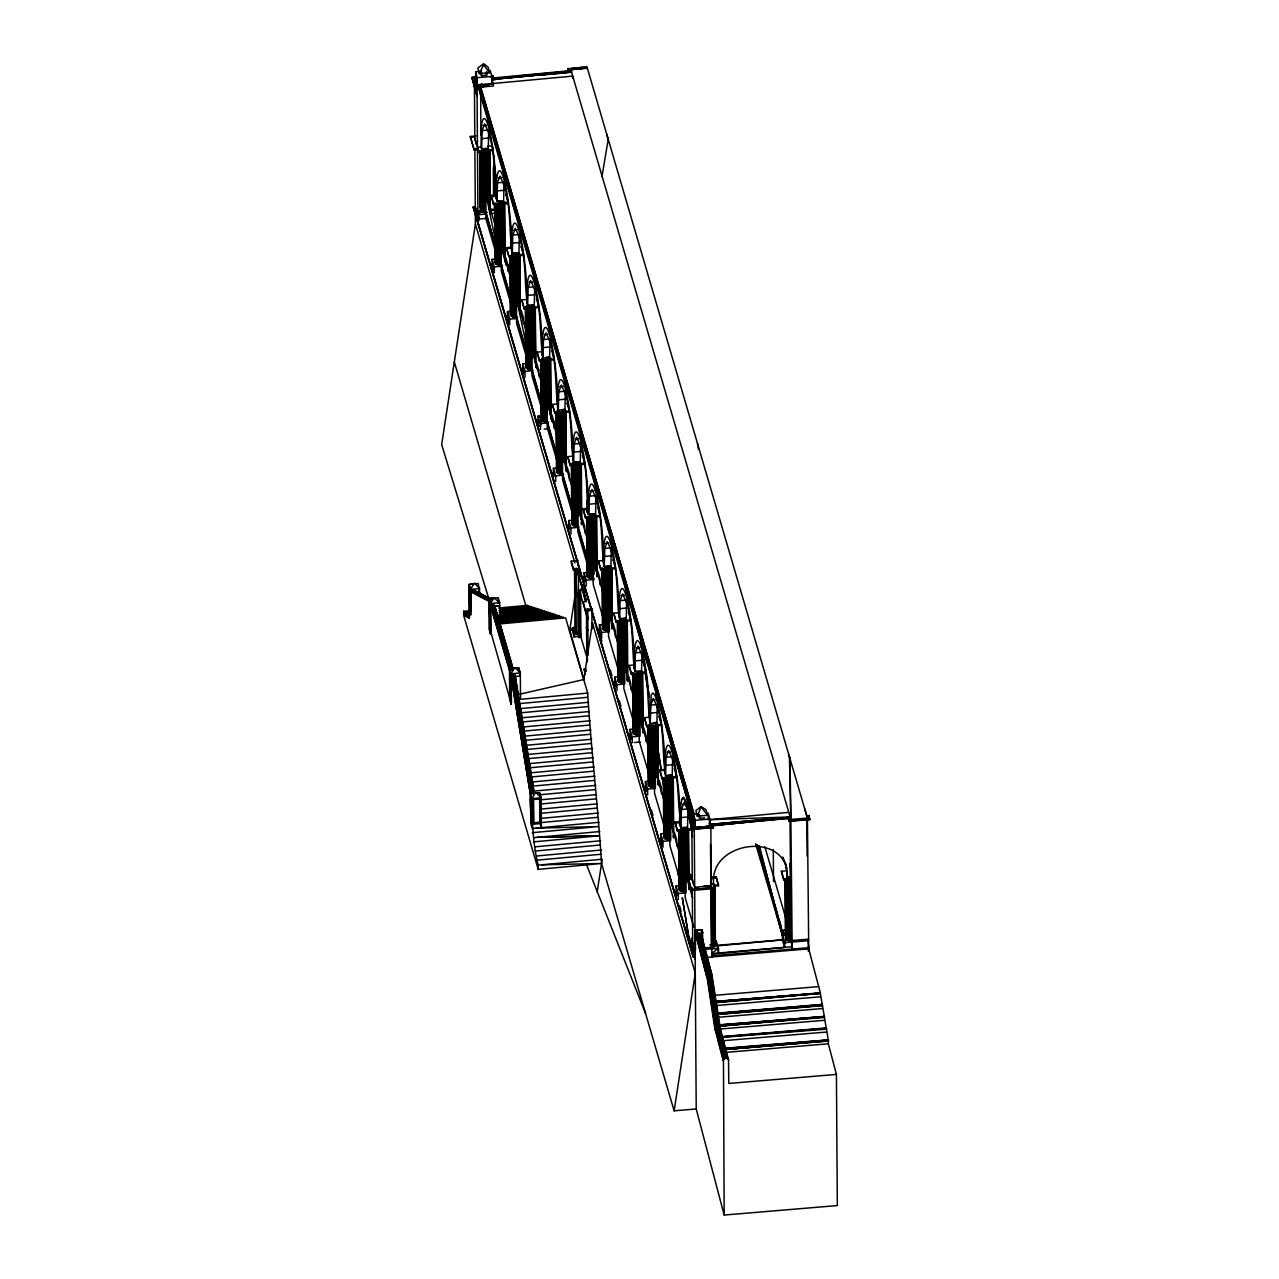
<?xml version="1.0" encoding="UTF-8"?>
<svg xmlns="http://www.w3.org/2000/svg" width="1279" height="1279" viewBox="0 0 1279 1279"><rect width="100%" height="100%" fill="white"/><g stroke="black" fill="none" stroke-linecap="round" stroke-linejoin="round"><path stroke-width="1.5" d="M656.047 693.09L656.047 690.596L656.958 700.764L654.8 694.993L652.834 692.994L651.219 694.929L649.62 721.324L648.837 696.4A48.874 6.331 84.7 0 0 640.539 645.192A48.874 6.331 84.7 0 0 634.208 657.47L634.944 671.315L641.546 670.708L642.026 652.242L635.423 652.85L634.816 670.867M791.285 879.201L790.31 863.373L791.157 938.003L789.511 880.272M710.996 885.068L710.484 844.364M574.543 570.018L574.942 627.765L576.269 632.274L578.46 632.066L579.067 637.534L580.986 637.342L580.538 590.818M514.941 675.376L513.758 674.609L511.424 675.472L530.609 793.763M808.328 947.339L820.255 992.616L822.381 1005.662L716.672 1014.567M722.699 1037.381L826.41 1029.147L822.269 1004.367L716.592 1013.208M711.124 885.484L710.772 884.141L713.682 883.821C708.918 840.511 788.647 830.391 787.304 876.994L790.55 876.691L790.022 821.406M579.019 634.24L578.492 632.529L579.051 635.199L580.97 635.008L579.355 634.08L579.275 595.247L576.557 594.191L575.87 570.53L576.557 594.191L577.341 596.893L580.922 595.87L577.341 596.19L576.541 593.488L578.476 593.312L579.083 595.39L580.746 595.247M501.416 77.667L493.47 78.419L490.896 77.092M557.084 461.175L547.252 427.698L547.076 402.022L556.909 435.499M587.716 565.558L577.9 532.064L577.708 506.404L587.541 539.882M588.964 514.638L589.427 496.172L596.046 495.565L595.566 514.03L588.964 514.638L587.477 512.495L587.413 500.728L588.228 500.665L588.772 491.744A48.874 6.331 84.7 0 1 595.646 491.855A48.874 6.331 84.7 0 1 602.857 539.722L603.64 564.631L603.56 553.008A48.874 6.331 84.7 0 1 609.875 540.745A48.874 6.331 84.7 0 1 618.173 591.953L619.612 619.1L626.23 618.476L626.694 600.011L620.091 600.618L619.612 619.1M482.135 130.634L488.738 130.01L488.274 148.492L481.655 149.099L482.135 130.634L484.629 123.887C496.939 147.181 492.831 176.038 497.003 201.347L503.606 200.739L504.086 182.273L497.467 182.881L497.003 201.347M512.799 235.112L519.418 234.505L518.938 252.97L512.335 253.578L512.799 235.112L515.309 228.365C527.587 251.659 523.511 280.501 527.651 305.809L534.27 305.201L534.734 286.72L528.131 287.343L527.651 305.809M543.463 339.559L550.066 338.951L549.602 357.417L542.983 358.04L543.463 339.559L545.957 332.828C558.252 356.106 554.159 384.963 558.315 410.255L564.918 409.648L565.398 391.182L558.795 391.79L558.315 410.255M574.127 444.021L580.73 443.413L580.25 461.879L573.647 462.486L574.127 444.021L576.621 437.274C587.669 459.177 586.294 486.068 587.669 510.257M604.759 548.403L611.362 547.78L610.898 566.261L604.28 566.869L604.759 548.403L607.253 541.656C618.924 564.247 616.206 592.129 618.956 616.862L618.876 605.223M650.755 705.081L657.358 704.457L656.878 722.939L650.276 723.546L650.755 705.081L653.249 698.334C665.544 721.612 661.451 750.469 665.608 775.777L672.21 775.154L672.69 756.688L666.087 757.296L665.608 775.777L672.083 774.706M681.403 809.527L688.022 808.92L687.542 827.385L680.94 827.993L681.403 809.527L683.913 802.796C690.836 812.501 690.708 825.642 692.594 837.153M490.896 606.518L492.687 604.711L494.765 606.15L512.831 667.734M695.152 955.653L691.411 942.879L691.363 938.21L695.136 955.605L693.234 955.829L693.618 950.393L693.234 956.996L695.121 956.82M647.35 660.923L647.206 662.938L632.002 609.108M573.983 628.549C572.928 623.225 574.063 639.388 578.46 632.066M495.756 252.267L485.94 218.789L485.892 212.298L495.852 247.598L485.892 212.298M511.088 304.498L501.272 271.004L501.08 245.344L510.913 278.822M526.42 356.713L516.588 323.235L516.412 297.575L526.245 331.053M541.752 408.944L531.92 375.466L531.744 349.791L541.577 383.268M547.22 422.518L557.052 455.979M572.416 513.407L562.584 479.913L562.408 454.253L572.241 487.731M577.852 526.868L587.685 560.362M718.67 1026.302L824.395 1016.757L718.606 1024.959L824.347 1016.357M726.616 1049.467L828.408 1040.946L826.298 1027.852M579.083 595.39L580.81 588.9L582.648 590.962L585.318 601.162M585.494 668.214L586.294 671.347M694.273 827.689L694.945 822.397M738.575 823.021L712.835 825.818L710.357 824.347L712.835 825.339L713.346 827.625L692.419 829.384L694.273 827.545L694.961 822.397M691.539 828.216C690.644 818.064 689.877 805.818 683.482 797.441L681.867 799.391L680.748 805.115L680.94 827.993M696.272 936.228L706.919 977.588L709.046 975.493L712.371 976.612L701.611 935.78L698.222 934.421L696.272 936.228L707.031 977.06L715.025 1029.931L717.855 1027.708L720.541 1029.467L712.115 976.165L701.324 935.253M724.17 1215.05L723.466 1059.364L725.848 1058.005L728.518 1059.508L728.79 1083.441L836.418 1074.424L837.329 1205.569L724.17 1215.05L696.224 1108.973L694.705 890.168M475.324 213.177L475.404 224.065L441.671 444.628L489.249 600.107M529.346 608.868L529.778 606.022L500.377 608.756M575.038 595.646L569.571 631.378L569.763 630.195L573.312 629.86M696.224 1108.973L674.129 1110.811L695.28 973.159L592.401 622.697L583.895 679.517L569.763 630.195M674.129 1110.811L601.546 863.501C598.124 806.617 591.106 749.974 587.685 693.09L565.606 617.837L500.393 623.88M597.229 891.655L602.185 859.232L538.187 865.164C532.208 841.838 532.656 817.569 530.577 793.667L539.658 792.82L541.113 797.792L541.321 827.657L540.346 824.347M602.041 176.166L608.212 139.379L606.726 134.279M538.155 421.91L538.107 416.075L541.417 418.249L540.362 429.44M497.467 182.881L499.977 176.15C512.271 199.428 508.179 228.286 512.335 253.578M528.131 287.343L530.625 280.597C542.92 303.874 538.827 332.732 542.983 358.04M558.795 391.79L561.289 385.059C573.52 407.825 569.731 438.873 573.52 462.039M589.427 496.172L591.937 489.425C604.216 512.719 600.139 541.561 604.28 566.869M620.091 600.618L622.585 593.888C634.256 616.462 631.538 644.344 634.288 669.093L633.505 644.168A48.874 6.331 84.7 0 0 625.207 592.976A48.874 6.331 84.7 0 0 618.892 605.239M635.423 652.85L637.917 646.119C650.212 669.397 646.119 698.238 650.276 723.546M666.087 757.296L668.581 750.565C678.701 769.047 677.31 792.293 679.517 812.916C680.78 816.562 676.527 829.911 684.169 827.449M578.747 595.039L578.859 634.176M470.928 591.729L471.631 589.987L473.502 589.811M824.379 1017.46L718.606 1026.126M828.408 1040.946L724.713 1049.467L828.44 1040.451M495.421 261.571L496.22 264.273L502.167 265.025M556.749 470.464L557.532 473.182L563.479 473.933M572.065 522.695L572.864 525.413L578.811 526.149M618.668 678.669L617.741 679.996L618.828 682.011L624.776 682.762L624.344 619.995M627.318 621.674L627.413 681.211L626.902 620.267M633.984 730.901L633.057 732.227L634.16 734.242L640.108 734.977L639.692 674.177M655.024 726.408L655.44 787.209L649.492 786.457L648.437 785.178L649.316 783.116M710.772 888.265L711.476 948.842L711.188 947.851L715.393 945.405L714.945 885.835M785.706 937.363L786.505 940.065L791.173 941.024L792.197 949.066L808.728 948.858L807.417 818.064L586.901 66.636L568.196 68.826M479.337 73.606L484.022 63.95L488.082 67.163L489.553 72.743L479.337 73.606L477.866 68.011L483.206 64.014M697.311 816.21L701.18 806.617L706.056 809.767L707.543 815.347L697.311 816.21L695.84 810.614L701.18 806.617M578.492 632.529L580.842 634.08L578.524 632.865L575.262 633.377M786.489 939.457L784.619 942.719L784.651 947.387L711.54 953.574L718.382 948.267L716.176 940.736L716.192 943.854L716.176 940.736M535.246 792.692L532.032 798.624L541.113 797.792L536.237 792.612M470.48 612.417L466.515 612.785L467.97 617.757L467.938 613.552L469.409 618.524L469.169 584.455L473.949 583.528L470.624 589.427L470.8 615.087L469.345 610.131M695.105 948.65L695.504 950.169L695.36 930.329L698.254 930.169L696.16 933.35L696.192 936.852L701.707 936.388L701.739 940.145M490.353 606.566L499.721 605.702L490.624 606.534L490.544 634.096L490.337 603.528L494.062 598.044L499.689 602.665L499.865 627.078M681.867 799.391L683.482 797.441L687.654 809.175L691.475 828.584M573.568 627.573L575.486 633.984M487.251 212.474L481.304 211.722L480.888 151.993L486.883 152.729L489.825 150.49L489.889 210.939L494.413 209.404L494.381 203.425M588.004 574.223L587.077 575.55L588.18 577.564L594.111 578.3M603.336 626.438L602.441 628.485L603.496 629.78L609.443 630.531L609.012 567.764M664.648 835.347L663.753 837.393L664.824 838.688L670.772 839.44L670.34 776.673M679.98 887.578L679.053 888.905L680.156 890.919L686.104 891.671L685.656 828.888M578.524 632.865L578.38 596.638M479.225 88.667L693.506 818.672L689.285 818.704L691.843 819.263L694.273 827.545L710.804 826.314L709.126 819.727L789.99 816.961L710.357 824.347L710.804 826.314L710.357 824.347L712.835 825.339L713.346 827.625L692.419 828.904L712.835 825.339L788.216 818.352L789.99 816.961L790.87 819.439L789.095 821.294L809.927 819.551L807.417 818.064L790.87 819.455L570.738 69.37L571.457 72.263L538.363 75.413M490.912 77.395L492.751 75.525L493.47 78.115M568.899 71.272L568.18 68.363C566.533 71.848 575.662 73.015 568.899 70.809L493.47 77.955L491.632 79.362L493.566 85.949L477.035 87.484C469.457 93.367 494.094 81.616 492.847 83.519L572.672 76.116L573.392 78.563L572.816 76.564M794.547 819.615L789.095 821.294L788.216 818.352L789.095 820.814L809.927 819.551L809.031 815.618L806.825 815.794L804.747 808.92M481.671 83.966L475.212 89.034M713.09 879.041L716.144 876.723L718.526 885.723L712.979 886.235M474.397 78.627L477.035 87.484L480.616 87.148L694.305 815.203L480.616 87.148L475.196 88.875L474.413 78.467L471.855 77.923M692.419 829.384L689.285 818.24L692.866 817.936L689.285 818.24L692.419 829.384L694.273 828.009L701.627 827.401M518.171 254.089L519.066 253.562M533.503 306.32L534.398 305.793M549.73 358.024L547.716 358.935M610.131 567.38L611.026 566.853M625.463 619.612L626.358 619.084M579.051 635.199L580.842 634.08M489.873 211.419L494.413 209.404L495.565 218.997M711.476 884.029L713.682 883.821M639.676 672.21L641.69 671.315L642.09 728.199M494.413 209.404L490.193 210.236L491.935 208.861M712.659 877.73L716.144 876.723L718.526 885.723M710.772 884.093C717.407 883.277 708.79 882.862 711.236 885.899L694.673 887.29L692.243 879.009L688.678 879.328L691.683 890.504L714.801 888.537L714.162 885.196L718.51 884.796M492.847 83.519L477.035 87.484L492.847 83.519L491.871 80.225M519.05 694.353L583.895 679.517M490.337 603.528L499.689 602.665L498.234 597.693L488.866 598.556L489.09 629.124L490.544 634.096M511.296 682.73L511.168 704.377L509.713 699.405L509.506 668.837L514.574 667.894L518.858 667.974L520.313 672.946L520.505 699.309L587.685 693.09M510.865 315.897L510.449 257.047L510.481 315.21L513.646 317.32L517.499 317.24M525.669 307.168L525.813 367.441L528.978 369.551L532.815 369.471M541.113 418.936L543.159 421.446L548.147 421.702M495.597 79.394L491.632 79.842L495.533 79.458M537.196 74.79L566.917 71.496L531.185 74.853M742.507 822.589L750.437 821.742M756.369 821.086L762.3 820.447M770.214 819.583L774.163 819.152M578.3 633.585L578.204 594.032M505.381 77.3L513.327 76.532M517.292 76.164L527.22 75.221M571.457 71.816L491.616 79.378L571.457 71.96L568.899 70.809M491.616 79.538L571.457 71.8M784.283 930.361L781.805 930.584L756.528 844.428M757.871 846.043L781.805 930.584L785.53 930.249M759.438 846.027L781.821 932.919L783.755 932.743L783.771 935.077L782.412 935.189L782.444 939.857L784.651 947.387M570.066 68.666L583.16 67.451M571.457 71.96L570.738 69.53L587.269 67.835L570.738 69.833M483.174 125.566L486.468 125.262M493.326 150.554L478.57 151.929L477.866 149.515L474.013 149.883L470.336 136.453L476.044 135.926M470.336 137.381L474.141 137.029M481.623 138.692L488.226 138.068M481.655 149.099L481.016 146.893L477.451 147.229L474.813 138.196M487.619 146.286L492.207 145.87L493.31 149.627L478.554 150.986L477.85 148.588L473.997 148.94L470.336 136.453M481.528 148.652L488.274 148.492M498.506 177.813L501.816 177.509M496.955 190.939L503.558 190.331M505.876 195.032L505.86 194.104L508.243 203.105L493.486 204.464L491.104 195.463L496.636 194.952M491.12 196.406L496.652 195.895M496.86 200.899L500.233 200.803M491.104 195.463L493.47 203.537L508.227 202.162M503.814 203.921L507.715 203.553M487.027 218.341L479.449 219.045L475.276 206.574L473.358 206.75L473.358 207.917L475.292 207.742L477.403 214.968M481.304 211.722L477.898 210.939L479.049 220.532M486.34 214.009L479.001 214.696L480.616 211.115L480.201 151.386L480.936 151.993M490.017 213.673L495.517 213.161M513.838 230.044L517.132 229.74M512.287 243.17L518.89 242.562M521.192 247.263L521.192 246.335L523.575 255.336L508.818 256.695L506.436 247.694L511.968 247.183M506.436 248.622L510.129 248.286M512.192 253.13L517.148 252.666M518.858 252.73L515.501 252.826M506.436 247.694L508.802 255.768L523.559 254.393M492.159 265.233L492.127 259.397L496.06 259.029M492.127 259.397L494.333 266.927L502.199 266.192M529.17 282.275L532.464 281.972M527.619 295.401L534.222 294.778M536.525 299.494L536.525 298.551L538.891 307.552L524.134 308.926L521.768 299.925L527.3 299.414M527.524 305.361L534.19 304.962M521.768 299.925L524.134 307.983L538.891 306.624M507.491 317.464L507.459 311.628L511.392 311.261M507.459 311.628L509.666 319.142L517.531 318.423M544.502 334.506L547.796 334.187M542.951 347.616L549.554 347.009M551.857 350.782L554.223 359.783L539.466 361.158L537.1 352.157L542.632 351.629M537.1 352.157L539.466 360.214L554.223 358.855M522.823 369.679L522.775 363.844L526.724 363.492M522.775 363.844L524.998 371.374L532.863 370.638M559.818 386.722L563.128 386.418M558.283 399.847L564.886 399.24M567.189 403.94L567.189 403.013L569.555 412.014L554.798 413.373L552.432 404.372L556.109 404.036M552.432 404.372L554.798 412.446L569.555 411.071M542.04 415.707L538.107 416.075L540.33 423.605L548.195 422.869M544.294 429.073L548.227 428.705M575.15 438.953L578.46 438.649M573.6 452.079L580.218 451.471M582.521 456.171L582.521 455.228L584.887 464.229L570.13 465.604L567.748 456.603L571.441 456.267M575.166 461.879L580.25 461.879M573.584 462.247L580.186 461.639M567.748 456.603L570.13 464.677L584.887 463.302M553.487 474.141L553.439 468.306L557.372 467.938M553.439 468.306L555.646 475.836L563.511 475.101M590.466 491.104L593.76 490.8M588.916 504.23L595.518 503.622M597.821 508.323L597.821 507.379L600.203 516.38L585.43 517.755L583.064 508.754L588.596 508.243M583.064 509.681L588.596 509.17M587.796 510.705L586.981 510.785L588.004 514.27L595.566 514.03L592.129 513.886M481 146.877L481.48 126.205A48.874 6.331 84.7 0 1 488.354 126.317A48.874 6.331 84.7 0 1 495.549 174.184L496.348 199.124L496.252 187.453A48.874 6.331 84.7 0 1 502.583 175.239A48.874 6.331 84.7 0 1 510.897 226.431L511.68 251.355L511.6 239.717A48.874 6.331 84.7 0 1 520.121 234.968A48.874 6.331 84.7 0 1 527.012 303.587A48.874 6.331 84.7 0 1 534.35 283.027A48.874 6.331 84.7 0 1 542.328 355.802A48.874 6.331 84.7 0 1 549.682 335.242A48.874 6.331 84.7 0 1 557.66 408.033A48.874 6.331 84.7 0 1 562.84 381.702A48.874 6.331 84.7 0 1 572.209 435.34L572.992 460.264L572.912 448.625A48.874 6.331 84.7 0 1 579.243 436.363A48.874 6.331 84.7 0 1 587.541 487.571L588.324 512.479L587.493 512.559L587.413 500.728M583.064 508.754L585.43 516.828L600.187 515.453M568.819 526.356L568.771 520.537L572.704 520.169M568.771 520.537L570.978 528.051L578.843 527.332M605.798 543.335L609.092 543.031M604.248 556.461L610.85 555.837M585.99 601.29L576.813 570.018L573.504 570.322L571.297 562.808L571.297 561.161L578.172 560.538M613.153 560.554L613.153 559.61L615.519 568.611L600.762 569.986L598.396 560.985L603.928 560.474M571.297 561.161L573.504 568.691L576.797 568.388L586.517 601.498L583.224 601.801L583.224 603.432M604.152 566.421L609.108 565.957M598.396 560.985L600.762 569.043L615.519 567.684M584.119 578.508L584.087 572.688L588.02 572.321M473.949 583.528L478.25 583.608L479.753 594.495M472.798 584.119L469.169 584.455L470.624 589.427L479.705 588.58L474.749 583.464M469.393 586.358L469.553 609.715L469.393 586.358L470.96 589.779L471.104 611.186M477.93 585.59L479.497 588.995L479.529 594.831M584.087 572.688L586.294 580.202L594.159 579.483M580.074 589.827L583.304 589.523M492.623 598.204L488.866 598.556L490.576 604.28M489.777 619.324L489.106 600.714L490.672 604.136M621.13 595.55L624.424 595.247M541.976 864.812L601.546 863.501L538.219 869.368L463.685 615.455L463.653 611.266L469.473 610.722M498.57 608.021L527.667 605.319M463.653 611.266L465.108 616.222L465.092 612.017L470.96 611.474M500.185 609.667L531.888 606.726M499.002 610.675L533.951 607.445M500.329 611.458L536.109 608.133M499.338 612.449L538.219 608.836M499.577 613.169L540.282 609.396M499.29 614.096L542.392 610.099M498.97 615.023L544.502 610.802M500.009 615.823L546.613 611.506M499.689 616.75L548.723 612.209M585.43 609.332L592.305 608.692L592.321 610.323L585.43 610.962L583.224 601.801M499.306 617.693L550.833 612.913M498.506 618.652L552.944 613.616M500.057 619.42L555.054 614.32M619.58 608.676L626.182 608.069M499.641 620.347L557.164 615.023M498.906 621.322L559.275 615.727M498.474 622.265L561.385 616.43M499.977 623.017L563.495 617.133M628.485 612.769L628.485 611.842L630.851 620.843L616.094 622.202L613.728 613.201L619.26 612.689M489.841 628.66L511.456 704.361M619.484 618.636L626.086 618.029M490.864 632.13L490.129 604.184M613.728 613.201L616.094 621.274L630.851 619.899M599.451 630.739L599.403 624.903L603.336 624.536M579.067 637.534L578.747 636.478L574.079 636.91L572.209 628.245L575.502 627.941M587.972 630.227L586.358 627.605L587.157 630.307L586.597 610.595L587.141 629.604M575.47 632.945L578.875 632.497M575.39 633.089L578.54 632.801M575.23 633.649L578.572 633.345M575.278 633.856L578.875 633.665M572.209 628.245L574.063 634.576L579.547 634.448M599.403 624.903L601.626 632.434L609.491 631.698M636.446 647.782L639.756 647.478M509.506 668.837L518.858 667.974L520.345 675.983L514.718 676.495M634.912 660.907L641.514 660.3M643.817 665L643.817 664.073L646.183 673.074L631.426 674.433L629.06 665.432L634.592 664.92M510.976 676.847L530.865 795.97M629.06 665.432L631.426 673.505L646.183 672.13M614.783 682.97L614.735 677.135L618.668 676.767M614.735 677.135L616.942 684.665L624.807 683.929M509.713 699.405L509.729 670.995M511.488 702.395L510.753 674.465L490.624 606.534M519.546 703.61L587.029 697.359M519.018 708.758L588.5 702.315M651.778 700.013L655.088 699.709M519.034 712.963L587.844 706.584M520.489 717.935L589.299 711.556M522.44 721.948L588.644 715.808M650.228 713.138L656.846 712.515M521.96 727.096L590.099 720.78M659.149 717.231L659.133 716.288L661.515 725.289L646.758 726.664L644.376 717.663L649.924 717.151M524.006 731.108L589.459 725.049M525.461 736.08L590.914 730.005M644.376 717.663L646.742 725.721L661.515 724.362M630.115 735.201L630.067 729.366L634 728.998M525.461 740.285L590.258 734.274M526.916 745.241L591.713 739.246M630.067 729.366L632.274 736.88L640.139 736.16M526.9 749.446L591.058 743.499M634.288 742.539L640.187 741.996M528.355 754.418L592.529 748.471M528.467 758.607L591.873 752.739M527.939 763.755L593.328 757.696M667.11 752.244L670.42 751.924M527.955 767.96L592.673 761.964M529.41 772.932L594.127 766.936M531.361 776.961L593.488 771.189M665.56 765.37L672.178 764.746M674.481 769.446L674.465 768.519L676.847 777.52L662.09 778.895L659.708 769.894L665.24 769.366M530.881 782.093L594.943 776.161M661.563 770.645L665.256 770.31M532.927 786.105L594.287 780.43M659.708 769.894L662.074 777.952L676.831 776.593M532.4 791.269L595.742 785.386M645.447 787.416L645.399 781.581L649.332 781.229M535.405 793.236L536.397 793.156M538.283 794.914L595.087 789.655M540.362 798.24L540.521 821.614L540.377 802.141M533.343 799.375L539.738 799.103L533.343 799.375L533.599 822.989L539.898 822.397L539.642 798.799M645.399 781.581L647.606 789.111L655.472 788.392M539.738 799.887L596.558 794.627M539.69 804.091L595.902 798.879M541.145 809.063L597.357 803.851M541.337 813.252L596.701 808.12M682.442 804.459L685.752 804.155M530.961 818.912C534.622 837.026 528.003 797.297 530.801 795.57L532.368 798.991L532.528 822.333M539.834 818.496L598.156 813.076M533.503 822.685L539.898 822.397M539.866 822.685L597.517 817.345M598.972 822.317L532.24 828.504L530.785 823.532L530.577 793.667L539.658 792.82L539.69 796.769M680.892 817.585L687.494 816.977M532.272 832.693L598.316 826.57L536.029 828.152M689.813 821.678L689.797 820.75L692.179 829.751L677.422 831.11L675.04 822.109L680.572 821.598M675.056 823.052L680.588 822.541M709.126 819.727L788.631 812.357M533.727 837.665L599.771 831.542M786.937 817.249L790.006 816.961M710.357 824.827L716.176 824.284M680.86 827.753L687.542 827.385M533.759 841.87L599.116 835.811L537.644 837.297L599.116 835.811M675.04 822.109L677.406 830.183L692.163 828.808M660.763 839.648L660.731 833.812L664.664 833.444M535.214 846.826L600.586 840.767M535.246 851.031L599.931 845.035M660.731 833.812L662.938 841.342L670.804 840.607M536.7 856.003L601.386 850.007M536.732 860.207L600.73 854.26M712.291 877.074L716.144 876.723M789.447 878.289L790.742 878.257L791.125 879.584L783.771 880.272L781.389 871.271L785.082 870.935M691.763 879.984L690.356 874.276L692.259 879.936L691.859 823.676M712.291 878.018L716.16 877.65M676.095 891.879L676.063 886.043L679.996 885.676M790.678 877.154L787.432 877.442L785.498 863.725L782.892 857.33M703.754 886.155L709.269 885.644M781.389 871.271L783.771 879.328L791.125 878.657M676.063 886.043L678.27 893.573L686.136 892.838M781.821 932.919L783.755 932.743L783.771 935.077L782.636 931.256L783.771 935.077L783.755 932.743M692.962 948.155L691.028 948.331L692.722 947.371L692.307 887.786M716.368 945.98L783.803 939.729L716.432 945.389M712.483 948.81L718.382 948.267L718.414 952.935L718.382 948.267M791.477 942.079L784.619 942.719L755.665 843.884M783.451 943.262L784.651 943.151M573.839 627.397L575.566 632.801L574.942 627.765M772.516 818.96L710.357 824.347L712.835 825.515M714.785 887.61L691.667 889.576L714.785 887.61L714.162 885.196M483.318 64.462L489.553 72.743M490.257 70.473L491.823 76.468L491.871 83.567L477.275 84.782L475.692 78.802L475.644 71.704L481.128 71.24M480.808 72.903L481.543 75.701L486.659 75.269L486.628 71.56M475.644 71.704L477.227 77.683L491.823 76.468M701.292 807.065L707.543 815.347M693.618 814.307L695.2 820.287L695.248 827.385L693.682 821.406L693.618 814.307L697.279 814.004M698.798 815.506L699.533 818.304L704.633 817.873M695.2 820.287L709.797 819.072L709.845 826.17L709.062 823.18M694.273 827.545L710.82 826.154L713.33 827.321M707.143 826.937L713.346 827.625L712.851 825.339L713.346 827.625M692.419 828.904L713.33 827.161L710.82 826.154M789.095 820.814L809.927 819.231M694.689 888.218L698.366 887.914M698.158 929.833L702.267 929.753L703.146 945.836M698.254 930.169L700.237 929.993L703.066 932.759L696.16 933.35L695.36 930.329L702.267 929.753L702.299 933.718M690.084 945.149L682.331 897.874L690.084 945.149L692.019 944.973M704.313 947.883L711.668 947.259L712.115 956.948L711.716 955.429M808.264 939.17L791.701 940.561L792.165 950.233M704.329 949.418L712.067 948.778M792.101 942.079L808.664 940.689M711.716 954.262L712.115 955.781L808.712 947.691L807.688 939.921M706.328 957.427L808.728 948.858M714.945 995.302L818.672 986.621M716.528 1001.297L820.351 993.255L714.641 1002.816M820.303 992.872L714.625 1001.713L820.335 993.064M714.673 1002.112L820.351 993.255M714.689 1002.496L820.367 993.463M716.56 1005.502L820.287 996.821M716.64 1013.464L822.333 1004.623M716.672 1013.655L822.381 1005.006M716.704 1014.055L822.381 1005.214M716.704 1014.391L822.397 1005.39M718.574 1017.253L822.301 1008.555M718.686 1025.39L824.363 1016.549M718.702 1025.598L824.395 1016.757M718.734 1025.982L824.411 1016.949M718.638 1029.147L824.315 1020.306M722.571 1036.534L826.33 1027.948M722.635 1036.789L826.394 1028.3M722.667 1036.981L826.41 1028.492M722.603 1040.738L826.33 1032.057M724.601 1048.284L828.376 1039.859M724.649 1048.54L828.408 1040.035M724.697 1048.924L828.424 1040.243M726.584 1052.313L828.344 1043.792L836.418 1074.424M692.69 942.703L693.506 942.799M570.738 69.53L587.269 68.299M709.861 944.845L711.172 944.813M580.842 633.521L579.451 633.537M580.842 633.808L578.795 633.441M575.806 463.622L572.432 462.63L572.864 525.413M579.355 634.192L580.138 634.544L579.915 595.359L580.922 596.558M578.348 633.681L578.747 636.478M559.211 411.23L557.1 410.415M650.004 724.186L651.155 724.522M665.336 776.417L666.487 776.753M787.017 877.794L788.184 878.129M505.477 264.625L508.099 265.648L508.147 271.484M551.473 421.303L554.095 422.326L554.127 428.161M490.896 76.932L493.47 77.955M579.387 634.288L578.284 632.705M526.436 305.953L527.396 306.448M541.768 358.184L542.728 358.68M473.038 589.651L492.031 599.611M472.559 589.635L491.072 599.435M472.079 589.747L490.592 599.547M482.918 595.854L489.937 599.403M471.631 589.987L488.482 598.892M471.28 590.322L489.809 600.139M471.04 590.754L489.553 600.57M470.912 591.234L489.441 601.05M470.64 591.761L489.441 601.546M714.29 943.39L715.393 945.405M506.1 263.73L508.099 265.648L505.892 258.118L505.924 262.003M536.764 368.192L538.763 370.095L538.795 375.93M552.096 420.407L554.095 422.326L551.873 414.796M659.372 785.93L661.371 787.832L661.419 793.667M473.917 590.083L474.493 591.394M505.829 262.803L508.099 265.648M550.609 408.241L550.689 418.057L554.095 422.326M610.978 544.087L613.105 546.788L613.089 544.23M520.025 313.611L520.009 254.201M535.725 366.513L535.038 307.12M566.389 470.976L565.957 462.438M581.337 522.503L581.753 523.91L581.337 463.11M596.653 574.655L597.053 576.062L596.638 515.261M611.986 626.886L612.385 628.293L611.938 568.723M627.302 679.117L627.717 680.524M643.017 732.02L642.33 672.642M673.298 835.795L673.713 837.201L673.282 776.385M688.63 888.026L689.045 889.417L688.614 828.616M479.849 154.439L480.392 210.699M578.124 633.057L578.636 633.936M586.278 864.028L645.559 1013.448M763.867 868.121L767.88 881.599M779.215 919.761L780.925 925.5M492.751 75.525L493.47 78.419M750.213 820.654L750.565 821.837M757.168 845.115L758.911 850.967M759.998 854.676L761.724 860.527M765.114 871.99L766.808 877.73M763.899 868.121L765.609 873.861M788.903 754.962L790.006 758.719L790.87 819.455L789.415 756.688M785.498 863.725L786.857 868.329M782.684 857.282L783.595 860.351M764.81 846.682L785.914 918.546M474.445 86.86L477.099 95.893L471.855 77.459L475.644 77.108L471.855 77.459L475.212 89.354M546.165 357.273L549.458 356.969M561.545 409.712L564.79 409.2M607.461 566.101L610.754 565.798M476.396 144.559L474.813 139.139L474.429 84.302M692.738 881.599L693.714 884.908M538.763 370.095L536.556 362.581L536.588 368.4M567.205 467.027L569.411 474.557L569.459 480.392M582.537 519.258L584.743 526.772L584.791 532.608M597.853 571.409L600.059 578.923L600.091 584.759M613.169 623.624L615.391 631.155L615.423 636.99M628.501 675.856L630.723 683.386L630.755 689.221M643.833 728.087L646.039 735.617L646.087 741.452M659.165 780.318L661.371 787.832L657.966 783.563L658.381 784.97L657.966 724.17M674.497 832.533L676.703 840.063L676.751 845.899M688.678 880.272L692.035 892.294M495.581 226.591L485.764 193.113L495.485 240.82M602.873 592.113L593.04 558.619L593.216 584.295L603.048 617.773M618.205 644.328L608.372 610.85L608.548 636.526L618.381 670.004M633.537 696.559L623.704 663.082L623.88 688.741L633.713 722.235M648.869 748.791L639.036 715.313L639.212 740.973L649.045 774.45M664.185 801.022L654.368 767.528L654.544 793.204L664.377 826.682M679.517 853.237L669.7 819.759L669.876 845.435L679.693 878.913M692.642 897.97L685 871.926L685.176 897.602L693.921 927.355M501.224 265.84L511.056 299.302M516.556 318.071L526.388 351.517M531.888 370.302L541.72 403.748M562.552 474.749L572.368 508.211M491.712 263.682L493.918 271.356M506.884 315.385L509.697 324.978L509.666 319.142M522.471 368.496L523.926 373.452M537.644 420.199L539.386 426.163M552.96 472.399L554.047 476.236M568.563 525.509L569.747 529.602M583.72 577.133L584.967 581.545M598.956 629.156L600.554 634.512M614.48 681.995L615.87 686.855M629.892 734.546L631.298 739.262M645.08 786.281L646.55 791.189M660.396 838.496L662.106 844.22M675.999 891.671L677.135 895.556M691.188 943.406L695.168 956.82M600.187 635.503L601.865 641.243M610.291 669.972L611.986 675.728M619.292 700.62L620.97 706.36M651.331 809.783L653.025 815.522M660.891 842.333L662.01 846.17M679.437 905.532L681.131 911.272M688.438 936.18L690.116 941.92M693.49 953.415L695.184 959.154M592.321 610.323L591.873 608.82L592.017 628.724M693.234 955.829L473.358 206.75L693.234 956.996L473.358 207.917M475.404 224.065L574.895 563.048M580.57 594.655L587.812 619.34M580.858 636.894L587.669 660.076M585.063 672.051L584.135 668.885L585.079 674.385M454.317 361.925L525.893 605.782M515.357 667.83L520.313 672.946L510.961 673.809L491.088 605.686M514.574 667.894L510.961 673.809L511.168 704.377M494.286 605.399L512.911 668.837M493.998 605.079L513.167 670.388M493.614 604.855L512.783 670.164M493.166 604.727L512.335 670.036M492.687 604.711L511.856 670.02M492.191 604.823L511.36 670.132M491.744 605.031L510.913 670.34M491.376 605.319L509.985 668.773M490.928 606.102L509.554 669.541M539.882 794.723L540.905 798.192M540.33 820.143L541.289 823.452L532.208 824.3L530.753 819.327M469.553 609.715L470.576 613.185M465.092 612.017L466.547 616.99L466.515 612.785M648.581 659.452L649.204 661.579M529.778 258.118L531.536 264.145L529.81 258.374M540.489 294.825L538.811 289.07L540.425 294.794M551.569 332.748L553.247 338.503M556.701 350.414L559.578 360.102M560.522 363.38L562.184 369.119M565.654 381.078L568.531 390.782M569.459 393.996L572.448 404.196M577.484 421.462L574.607 411.742L577.325 421.271M578.396 424.612L581.401 434.876M582.297 438.01L590.37 465.556M591.25 468.626L693.266 819.743L478.762 89.018M556.637 350.366L559.435 359.943M560.554 363.78L562.232 369.519M565.59 381.03L568.388 390.607M569.491 394.444L572.289 404.02M578.444 425.108L581.242 434.684M583.48 442.358L590.179 465.348M592.417 473.022L600.235 499.849M601.354 503.67L609.188 530.513M610.307 534.334L618.125 561.177M619.244 564.998L622.042 574.591M623.161 578.412L628.756 597.581M496.252 187.453L495.549 174.184M789.735 757.776L790.006 758.719M485.908 213.609L495.724 247.471M512.575 667.75L494.765 606.15L494.781 610.051M610.882 531.009L692.866 817.936M577.852 525.605L587.685 560.026M562.536 473.406L572.368 507.875M547.204 421.175L557.052 455.644M531.872 368.96L541.72 403.413M516.556 316.728L526.388 351.197M501.224 264.497L511.056 298.966M629.3 599.499L630.915 605.271M758.111 846.027L781.805 930.584L758.703 845.883M762.476 863.053L764.075 868.809M765.098 872.518L767.816 882.222M768.839 885.963L783.26 937.811L770.262 889.944M758.479 845.835L781.805 930.584M766.297 876.179L767.944 882.19M768.951 885.803L770.582 891.783M771.605 895.444L783.276 937.811M806.825 815.794L809.031 815.618L807.417 818.064L806.825 815.81L807.417 818.224M709.797 819.072L708.23 813.092L708.262 818.416M485.924 72.471L486.659 75.269M712.115 955.781L711.684 954.134L791.509 946.748L792.197 949.066L790.87 819.919M700.892 934.805L711.684 975.781L719.789 1028.124L727.799 1058.516M700.316 934.469L711.124 975.509L719.23 1027.868L727.223 1058.197M699.645 934.294L710.469 975.365L718.574 1027.724L726.552 1058.021M698.926 934.278L709.749 975.365L717.855 1027.708L725.848 1058.005M698.222 934.421L709.046 975.493L717.151 1027.836L725.129 1058.149M697.551 934.709L708.358 975.749L716.48 1028.092L724.474 1058.436M696.975 935.125L707.783 976.117L715.888 1028.46L723.898 1058.852M696.543 935.652L707.335 976.564L715.441 1028.908L723.466 1059.364M720.221 1028.508L728.614 1060.099M715.137 1029.419L723.099 1060.563M578.971 570.978L580.298 576.653M583.416 589.891L586.086 601.242L582.201 584.631M516.412 297.575L526.436 346.001M479.513 153.432L479.641 154.647M642.602 657.63L643.897 665.512M644.872 671.427L649.108 697.023M657.886 750.181L661.147 769.878M662.442 777.76L664.393 789.575L662.602 777.728M677.726 870.312L679.677 882.126L677.806 870.296M697.455 443.397L698.43 449.297M642.873 657.582L644.168 665.448M645.144 671.363L647.734 687.127M648.373 691.06L649.029 694.993M658.077 750.149L661.307 769.846M534.398 793.651L515.389 676.447L515.421 680.38M514.813 674.944L534.126 793.683M514.558 674.768L533.743 793.06M514.206 674.657L533.391 792.948M513.758 674.609L532.959 792.884M513.279 674.609L532.48 792.9M512.799 674.688L531.984 792.98M512.335 674.832L531.52 793.124M511.936 675.008L531.121 793.3M511.616 675.232L530.801 793.524M511.36 675.712L530.545 794.035M511.264 676.815L530.593 796.002M586.757 610.003L587.669 617.805M679.709 818.336L680.284 825.77L679.501 800.846A48.874 6.331 84.7 0 0 671.187 749.654A48.874 6.331 84.7 0 0 664.872 761.916L664.952 773.539L664.169 748.631A48.874 6.331 84.7 0 0 656.958 700.732M510.897 226.431L511.6 239.717M828.328 1039.603L828.344 1043.792M808.312 946.172L808.344 951.304M806.841 818.272L807.113 856.163M790.742 878.257L791.173 941.024M789.463 880.256L789.894 941.056M788.216 818.352L711.508 825.626M788.184 880.096L788.615 940.896M787.033 879.76L787.464 940.561M786.089 879.265L786.505 940.065M785.306 878.513L785.818 939.457M785.002 879.217L785.45 938.786M783.771 879.328L783.771 880.272M773.299 849.624L773.523 881.551M714.657 885.292L715.089 946.092M714.561 885.148L714.977 943.998M714.05 887.882L714.465 946.732M713.154 888.409L713.57 947.259M712.035 888.793L712.451 947.643M710.836 826.618L711.236 885.899M711.268 888.777L711.668 947.259M699.501 814.595L699.533 818.304M694.273 828.009L694.673 887.29M688.214 829.176L688.71 886.203M687.59 800.542L687.622 805.21M687.686 829.943L688.038 880.943M687.526 828.568L687.67 848.185M686.775 828.52L687.143 881.471M684.409 829.112L684.841 891.879M683.098 829.128L683.53 891.895M681.819 828.968L682.251 891.735M680.684 830.599L681.099 891.399M679.725 830.119L680.156 890.919M679.581 830.695L679.788 860.112M678.957 831.318L679.469 890.312M678.653 830.055L679.085 889.624M678.27 893.573L678.302 899.393M677.406 830.183L677.422 831.11M672.882 776.945L673.409 837.889M672.354 777.728L672.722 828.728M672.21 776.337L672.306 792.037M671.443 776.289L671.795 827.289M669.077 776.881L669.509 839.648M667.782 778.863L668.198 839.679M666.503 778.703L666.935 839.52M665.352 778.367L665.767 839.184M664.409 777.888L664.824 838.688M664.249 778.463L664.441 805.93M663.625 779.103L664.137 838.081M663.321 777.84L663.753 837.393M662.938 841.342L662.986 847.178M662.074 777.952L662.09 778.895M657.662 724.857L658.061 783.707M657.566 724.729L657.646 736.496M656.878 724.122L657.39 776.497M656.111 724.058L656.479 777.024M653.761 726.616L654.177 787.416M652.45 726.648L652.866 787.448M651.171 726.488L651.603 787.288M650.02 726.152L650.451 786.953M649.077 725.657L649.492 786.457M648.933 726.232L649.092 749.782M648.293 724.905L648.805 785.85M648.021 726.328L648.437 785.178M647.989 725.609L648.389 784.459M647.606 789.111L647.654 794.946M646.742 725.721L646.758 726.664M642.586 671.219L643.049 732.739M642.234 672.498L642.298 682.299M640.795 673.793L641.163 724.793M638.413 672.418L638.845 735.201M637.102 672.45L637.55 735.217M635.839 674.257L636.271 735.057M634.688 673.921L635.119 734.722M633.744 673.425L634.16 734.242M633.057 672.818L633.473 733.634M632.961 672.69L633.361 731.524M632.657 673.378L633.105 732.947M632.274 736.88L632.322 742.715M631.426 673.505L631.426 674.433M627.27 620.954L627.318 626.838M627.349 630.755L627.685 679.804M626.374 621.05L626.758 675.967M625.479 621.562L625.831 672.562M623.081 620.203L623.528 682.97M621.77 620.219L622.218 683.002M620.507 620.059L620.939 682.842M619.356 621.69L619.787 682.506M618.412 621.21L618.828 682.011M618.141 681.403L617.725 620.603L618.045 679.309M617.325 621.162L617.773 680.716M616.942 684.665L616.99 690.5M616.094 621.274L616.094 622.202M611.57 568.036L612.081 628.996M611.042 568.819L611.426 623.736M610.898 569.395L610.93 573.312M610.147 569.347L610.499 620.347M607.765 567.972L608.196 630.739M606.454 568.004L606.885 630.771M605.175 567.844L605.606 630.611M604.04 569.459L604.455 630.275M603.08 568.979L603.496 629.78M602.937 569.555L603.048 585.254M602.393 568.372L602.809 629.172M602.025 567.684L602.441 628.485M601.626 632.434L601.658 638.269M600.762 569.043L600.762 569.986M596.334 515.949L596.749 576.765M595.71 516.588L596.094 571.505M595.55 515.213L595.582 519.13M594.799 515.149L595.167 568.116M593.68 515.533L594.096 574.383M592.433 515.741L592.864 578.508M592.401 622.697L592.449 628.565M591.122 515.773L591.553 578.54M589.843 515.613L590.274 578.38M588.708 517.244L589.123 578.044M587.748 516.748L588.18 577.564M587.605 517.324L587.701 531.057M586.981 517.963L587.493 576.957M587.748 609.204L588.068 654.992M586.661 516.7L587.109 576.269M586.294 580.202L586.326 586.038M586.469 610.659L586.821 662.426M585.43 516.828L585.43 517.755M581.034 463.797L581.449 524.614M580.41 464.437L580.778 519.354M579.499 462.998L579.851 513.998M578.38 463.382L578.747 516.348M578.316 570.258L578.476 593.312L577.341 596.893M577.133 465.556L577.548 526.356M576.797 568.388L576.813 570.018M575.822 465.588L576.253 526.388M575.838 570.562L576.269 632.274M574.543 465.428L574.974 526.229M573.392 465.092L573.823 525.893M573.504 568.691L573.504 570.322M574.063 634.576L574.079 636.91M572.305 465.172L572.352 473.022M571.761 463.989L572.177 524.806M571.361 464.549L571.809 524.118M570.978 528.051L571.026 533.887M570.13 464.677L570.13 465.604M566.005 410.879L566.421 471.679M565.702 411.582L566.101 470.416M565.062 410.255L565.462 467.139M564.167 410.783L564.519 461.783M563.064 413.117L563.399 462.151M561.801 413.325L562.232 474.141M560.49 413.357L560.921 474.157M559.227 413.197L559.642 473.997M558.06 412.861L558.491 473.662M557.116 412.366L557.532 473.182M556.973 412.957L557.004 418.841M556.333 411.63L556.845 472.575M556.029 412.318L556.477 471.887M555.646 475.836L555.694 481.655M554.798 412.446L554.798 413.373M551.888 416.746L551.92 420.631M550.641 357.928L551.089 419.464M550.37 359.351L550.769 418.201M549.746 359.991L550.13 414.908M548.851 360.518L549.187 409.552M547.732 360.886L548.067 409.935M546.453 359.143L546.9 421.91M545.158 359.175L545.589 421.942M543.895 360.966L544.31 421.782M542.744 360.63L543.159 421.446M541.784 360.15L542.2 420.951M541.001 359.399L541.513 420.343M540.697 360.102L541.145 419.656M539.466 360.214L539.466 361.158M535.325 307.663L535.757 367.233M534.414 307.759L534.798 362.676M538.187 865.164L538.219 869.368M533.519 308.287L533.855 357.321M532.384 306.704L532.735 357.704M531.137 306.912L531.568 369.679M533.439 799.679L533.599 822.989M529.826 306.944L530.257 369.711M528.547 306.784L528.978 369.551M531.361 797.472L531.52 818.864M527.412 308.415L527.827 369.215M526.452 307.919L526.884 368.72M525.765 307.312L526.197 368.112M525.397 306.624L525.813 367.441M524.998 371.374L525.029 377.209M524.134 307.983L524.134 308.926M523.463 323.699L523.431 317.879L521.224 310.349L521.256 316.185M519.706 254.905L520.121 313.739M519.082 255.528L519.466 310.461M518.187 256.056L518.539 307.056M517.052 254.473L517.403 305.473M515.805 254.681L516.236 317.464M514.494 254.713L514.925 317.48M513.215 254.553L513.646 317.32M512.064 254.217L512.495 316.984M511.12 255.688L511.552 316.505M510.033 255.64L510.481 315.21M508.802 255.768L508.818 256.695M504.677 201.97L505.061 262.067M504.374 202.674L504.789 261.524M503.75 203.297L504.134 258.23M502.839 201.874L503.207 254.825M501.72 202.258L502.087 253.242M500.473 202.466L500.904 265.233M499.162 202.482L499.593 265.265M497.899 204.288L498.314 265.105M496.764 188.844L496.812 196.694M496.748 203.953L497.163 264.769M495.868 189.372L495.916 197.222M495.788 203.473L496.22 264.273M498.234 597.693L498.266 603.336M495.021 204.688L495.533 263.666M494.589 166.222L494.781 195.639M494.717 203.425L495.149 262.978M494.046 155.638L494.318 195.463M494.333 266.927L494.365 272.763M493.326 167.437L493.534 196.758M493.47 203.537L493.486 204.464M489.745 149.787L490.193 210.236M488.85 151.833L489.249 209.58M487.954 152.361L488.29 202.146M486.851 149.707L487.171 200.531M489.17 601.562L489.217 609.428M485.604 149.915L485.988 212.682M484.293 149.947L484.677 212.714M483.014 149.787L483.414 212.554M481.528 71.992L481.543 75.701M481.847 152.489L482.263 212.218M480.648 93.671L480.936 135.142M479.849 153.272L480.36 207.662L480.025 150.97M478.554 150.986L478.57 151.929M477.227 77.683L477.275 84.782M477.85 148.588L477.866 149.515M477.051 89.754L477.946 216.759M474.877 149.051L475.292 207.742M473.997 148.94L474.013 149.883M588.228 500.792L588.308 512.415M691.843 825.946A48.874 6.331 84.7 0 1 692.626 831.494M659.245 701.452L659.261 704.01L659.245 701.452M656.751 722.475L653.441 722.795L656.751 722.475M761.629 860.591L757.04 845.163L761.629 860.479M770.709 891.143L768.983 885.34L770.709 891.079M783.771 935.077L782.636 931.24L783.771 935.077M549.442 325.49L547.764 319.734L549.378 325.442"/></g></svg>
